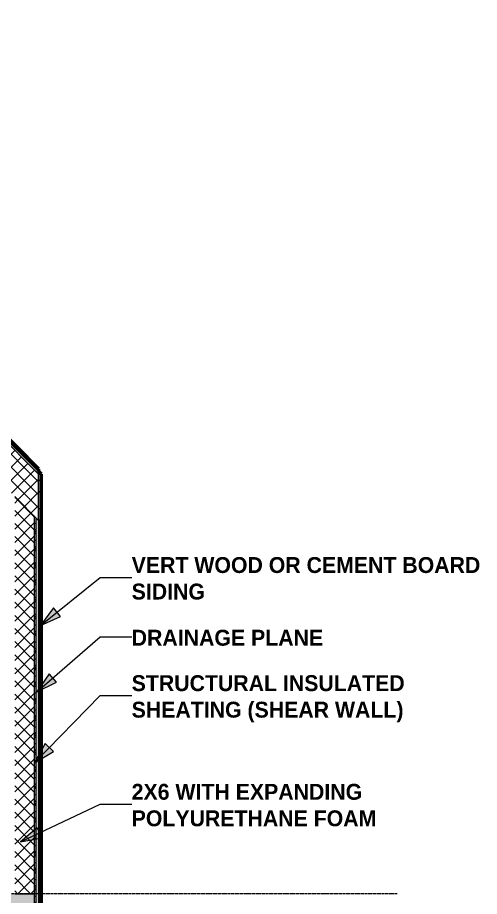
# Model space of a CAD drawing. Header units: inches. Extents: x 8252 to 9002, y -226 to 478.
# Drawn here: x 8871.4 to 9002, y 146.5 to 395.1 of the extents above; entities that cross this region are included whole.
import ezdxf

# ---------------------------------------------------------------- set-up
doc = ezdxf.new("R2010")
doc.units = ezdxf.units.IN
doc.header["$MEASUREMENT"] = 0
doc.linetypes.add('Grid Line 1_2_', pattern=[0.875, 0.5, -0.125, 0.125, -0.125])
for name, color, linetype, lineweight in [('A-FLOR-LEVL-1', 51, 'Grid Line 1_2_', 9), ('A-FLOR-PATT-1', 8, 'Continuous', 9), ('A-ROOF', 132, 'Continuous', 18), ('A-ROOF-1', 132, 'Continuous', 60), ('A-ROOF-PATT-1', 132, 'Continuous', 9), ('A-WALL', 113, 'Continuous', 18), ('A-WALL-PATT-1', 111, 'Continuous', 9), ('G-ANNO-TEXT', 231, 'Continuous', 9), ('I-WALL', 2, 'Continuous', 18), ('I-WALL-1', 2, 'Continuous', 60)]:
    doc.layers.add(name, color=color, linetype=linetype, lineweight=lineweight)
doc.styles.add('Century Gothic_B', font='GOTHICB.TTF', dxfattribs={"height": 4.5})
pattern_1 = [(0, (8626.379, 124.937), (0, 2.399), []), (315, (8626.379, 124.937), (2.398506, 0), [3.393, -3.393]), (45, (8626.379, 124.937), (2.398506, 0), [3.393, -3.393])]
pattern_2 = [(45, (8626.379, 124.937), (-1.856155, 1.856155), []), (135, (8626.379, 124.937), (-1.856155, -1.856155), [])]

msp = doc.modelspace()

# ---------------------------------------------------------------- hatches: boundary and pattern name
at = {"layer": 'A-FLOR-PATT-1'}
h = msp.add_hatch(dxfattribs=at)
h.set_pattern_fill('FP_3', color=256, style=0, pattern_type=2)
h.set_pattern_definition(pattern_1)
h.paths.add_polyline_path([(8876.07, 146.5), (8876.06, 147.25), (8622.63, 147.25), (8622.63, 146.5), (8874.82, 146.5)], flags=0)
h = msp.add_hatch(dxfattribs=at)
h.set_pattern_fill('FP_7', color=256, style=0, pattern_type=2)
h.set_pattern_definition([(161.57, (8626.619, 125.177), (-1.9204512, 0.0001504), [0, -13.661, 1.517, 0]), (18.43, (8626.139, 125.177), (-1.9204512, -0.0001504), [0, -13.661, 1.517, 0]), (108.43, (8626.619, 125.177), (0.9599691, -4.8007366), [4.553, -10.625]), (71.57, (8626.139, 125.177), (0.9599691, 4.8007366), [4.553, -10.625])])
h.paths.add_polyline_path([(8876, 134.62), (8876.07, 134.62), (8876.07, 146.5), (8622.63, 146.5), (8622.63, 134.62), (8874.82, 134.62)], flags=0)
at = {"layer": 'A-ROOF'}
msp.add_hatch(color=256, dxfattribs=at).paths.add_polyline_path([(8877.32, 266.64), (8877.32, 267.35), (8749.6, 395.07), (8621.88, 267.35), (8621.88, 266.64), (8749.6, 394.36), (8876.61, 267.35)], flags=0)
at = {"layer": 'A-ROOF-PATT-1'}
h = msp.add_hatch(dxfattribs=at)
h.set_pattern_fill('FP_3', color=256, style=0, pattern_type=2)
h.set_pattern_definition(pattern_1)
h.paths.add_polyline_path([(8877.32, 265.94), (8877.32, 266.64), (8749.6, 394.36), (8621.88, 266.64), (8621.88, 265.94), (8749.6, 393.66), (8876.61, 266.64)], flags=0)
h = msp.add_hatch(dxfattribs=at)
h.set_pattern_fill('FP_2', color=256, style=0, pattern_type=2)
h.set_pattern_definition(pattern_2)
h.paths.add_polyline_path([(8621.88, 252.86), (8749.6, 380.57), (8877.32, 252.86), (8877.32, 265.94), (8749.6, 393.66), (8621.88, 265.94), (8621.88, 253.05)], flags=0)
at = {"layer": 'A-WALL-PATT-1'}
h = msp.add_hatch(dxfattribs=at)
h.set_pattern_fill('FP_4', color=256, style=0, pattern_type=2)
h.set_pattern_definition([(216.87, (8629.577, 132.934), (23.989771, 15.993643), [3.998, -35.986]), (206.565, (8634.376, 130.535), (-7.99708, -7.99662), [8.941, -8.941]), (198.435, (8634.376, 126.537), (-15.993845, -7.997098), [5.058, -20.23])])
h.paths.add_polyline_path([(8878.07, 134.62), (8878.07, 265.89), (8877.32, 266.64), (8877.32, 134.62)], flags=0)
h = msp.add_hatch(dxfattribs=at)
h.set_pattern_fill('FP_2', color=256, style=0, pattern_type=2)
h.set_pattern_definition(pattern_2)
h.paths.add_polyline_path([(8873.88, 134), (8873.95, 134), (8876, 134.62), (8870.57, 134.62), (8870.57, 134.42), (8872.07, 134), (8873.57, 134)], flags=0)
h.paths.add_polyline_path([(8876.07, 147.25), (8876.07, 254.11), (8870.57, 259.61), (8870.57, 147.25), (8876.06, 147.25)], flags=0)
h = msp.add_hatch(dxfattribs=at)
h.set_pattern_fill('FP_3', color=256, style=0, pattern_type=2)
h.set_pattern_definition(pattern_1)
h.paths.add_polyline_path([(8876.57, 134.62), (8876.57, 253.61), (8876.07, 254.11), (8876.07, 134.62)], flags=0)
at = {"layer": 'G-ANNO-TEXT'}
for points in [[(8877.85, 223.12), (8883.54, 225.63), (8881.52, 228.14)], [(8876.8, 204.34), (8882.39, 207.06), (8880.28, 209.49)], [(8876.17, 184.31), (8881.51, 187.47), (8879.22, 189.72)], [(8872.21, 161.92), (8878.32, 163.03), (8876.94, 165.94)]]:
    msp.add_hatch(color=256, dxfattribs=at).paths.add_polyline_path(points, flags=0)
at = {"layer": 'I-WALL'}
msp.add_hatch(color=256, dxfattribs=at).paths.add_polyline_path([(8876.57, 134.62), (8877.32, 134.62), (8877.32, 252.86), (8876.57, 253.61), (8876.57, 142.1)], flags=0)

# ---------------------------------------------------------------- linework, layer by layer
at = {"layer": 'A-FLOR-LEVL-1'}
msp.add_line((8978.72, 147.25), (8289.6, 147.25), dxfattribs=at)
at = {"layer": 'A-ROOF'}
for p, q in [((8749.6, 394.36), (8877.32, 266.64)), ((8749.6, 393.66), (8877.32, 265.94)), ((8877.32, 252.86), (8877.32, 266.64)), ((8870.57, 259.61), (8877.32, 252.86))]:
    msp.add_line(p, q, dxfattribs=at)
at = {"layer": 'A-ROOF-1'}
for p, q in [((8877.32, 267.35), (8749.6, 395.07)), ((8877.32, 266.64), (8877.32, 267.35))]:
    msp.add_line(p, q, dxfattribs=at)
at = {"layer": 'A-WALL'}
for p, q in [((8876.07, 254.11), (8876.07, 134.62)), ((8876.57, 253.61), (8876.57, 134.62)), ((8877.32, 252.86), (8877.32, 134.62)), ((8870.57, 147.25), (8876.07, 147.25))]:
    msp.add_line(p, q, dxfattribs=at)
at = {"layer": 'G-ANNO-TEXT'}
for p, q in [((8877.85, 223.12), (8894.77, 236.72)), ((8894.77, 236.72), (8903.66, 236.72)), ((8881.52, 228.14), (8877.85, 223.12)), ((8883.54, 225.63), (8881.52, 228.14)), ((8877.85, 223.12), (8883.54, 225.63)), ((8876.8, 204.34), (8894.77, 219.92)), ((8894.77, 219.92), (8903.66, 219.92)), ((8880.28, 209.49), (8876.8, 204.34)), ((8882.39, 207.06), (8880.28, 209.49)), ((8876.8, 204.34), (8882.39, 207.06)), ((8876.17, 184.31), (8894.77, 203.31)), ((8894.77, 203.31), (8903.66, 203.31)), ((8879.22, 189.72), (8876.17, 184.31)), ((8881.51, 187.47), (8879.22, 189.72)), ((8876.17, 184.31), (8881.51, 187.47)), ((8872.21, 161.92), (8894.77, 172.59)), ((8894.77, 172.59), (8903.66, 172.59)), ((8876.94, 165.94), (8872.21, 161.92)), ((8878.32, 163.03), (8876.94, 165.94)), ((8872.21, 161.92), (8878.32, 163.03))]:
    msp.add_line(p, q, dxfattribs=at)
at = {"layer": 'I-WALL-1'}
for p, q in [((8878.07, 265.89), (8877.32, 266.64)), ((8878.07, 134.62), (8878.07, 265.89))]:
    msp.add_line(p, q, dxfattribs=at)

# ---------------------------------------------------------------- texts
at = {"layer": 'G-ANNO-TEXT', "char_height": 4.5, "attachment_point": 1, "style": 'Century Gothic_B'}
for s, insert, width in [('VERT WOOD OR CEMENT BOARD', (8903.66, 242.48), 119.2305), ('SIDING', (8903.66, 234.98), 26.058), ('DRAINAGE PLANE', (8903.66, 221.92), 65.448), ('STRUCTURAL INSULATED', (8903.66, 209.07), 85.5975), ('SHEATING (SHEAR WALL)', (8903.66, 201.57), 89.991), ('2X6 WITH EXPANDING', (8903.66, 178.34), 81.0525), ('POLYURETHANE FOAM', (8903.66, 170.84), 81.81)]:
    msp.add_mtext(s, dxfattribs=dict(at, insert=insert, width=width))

doc.saveas('drawing.dxf')
